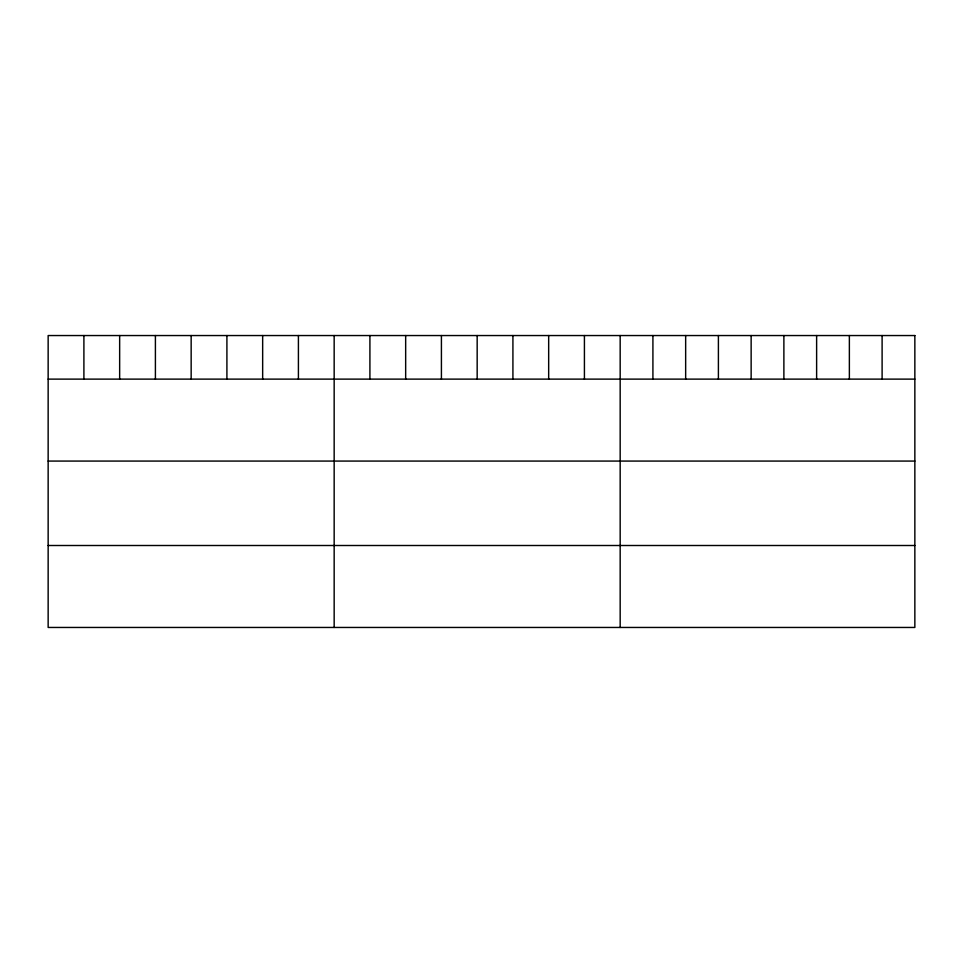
<?xml version="1.0" encoding="UTF-8"?>
<svg xmlns="http://www.w3.org/2000/svg" width="963" height="963" viewBox="0 0 963 963"><rect width="100%" height="100%" fill="white"/><g stroke="black" fill="none" stroke-linecap="round" stroke-linejoin="round"><path stroke-width="1.44" d="M48.15 379.121L914.85 379.121M48.15 461.072L914.85 461.072M48.15 545.503L914.85 545.503M882.108 335.545L882.108 379.121M849.366 335.545L849.366 379.121M816.624 335.545L816.624 379.121M783.882 335.545L783.882 379.121M751.14 335.545L751.14 379.121M718.398 335.545L718.398 379.121M685.656 335.545L685.656 379.121M652.914 335.545L652.914 379.121M620.172 335.545L620.172 627.455M584.421 335.545L584.421 379.121M548.669 335.545L548.669 379.121M512.918 335.545L512.918 379.121M477.166 335.545L477.166 379.121M441.415 335.545L441.415 379.121M405.664 335.545L405.664 379.121M369.912 335.545L369.912 379.121M334.161 335.545L334.161 627.455M298.41 335.545L298.41 379.121M262.658 335.545L262.658 379.121M226.907 335.545L226.907 379.121M191.156 335.545L191.156 379.121M155.404 335.545L155.404 379.121M119.653 335.545L119.653 379.121M83.901 335.545L83.901 379.121M914.85 335.545L48.15 335.545L48.15 627.455L914.85 627.455L914.85 335.545"/></g></svg>
